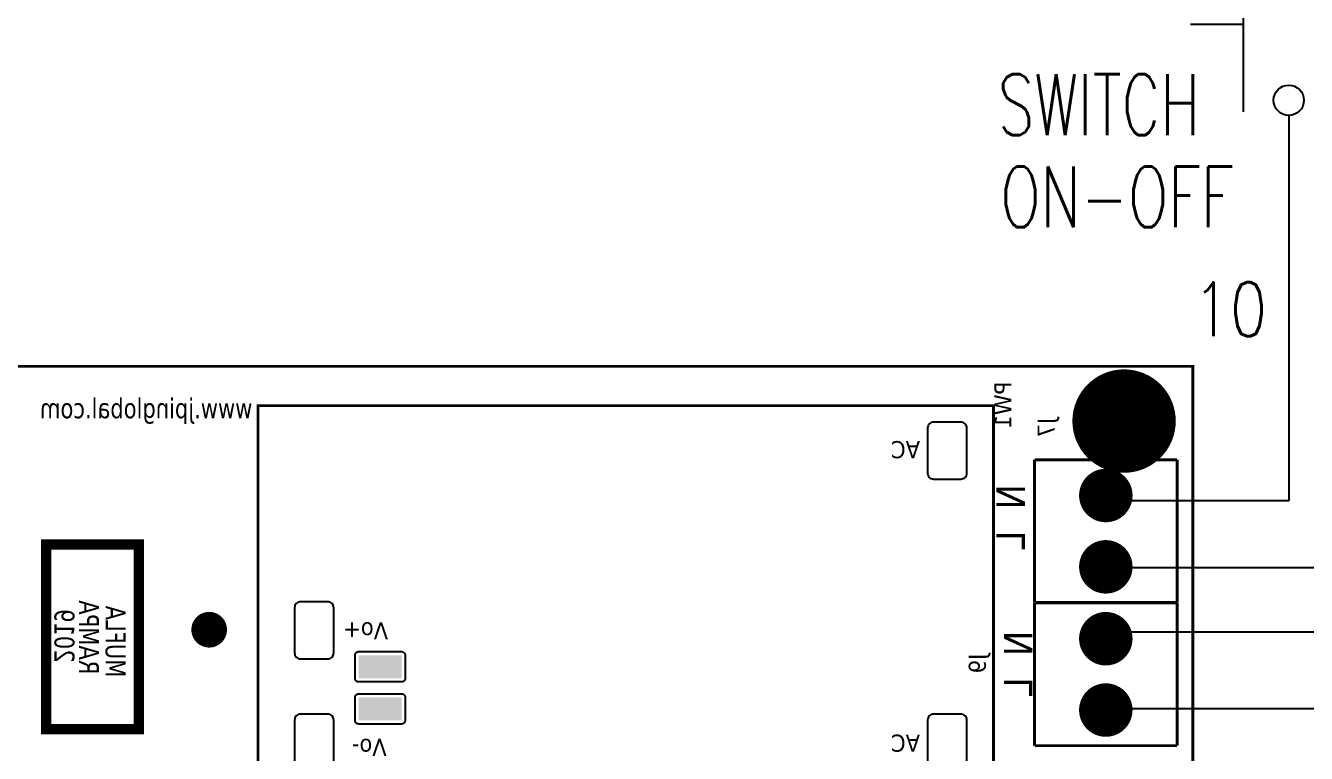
# Model space of a CAD drawing. Header units: millimetres. Extents: x 123.5 to 144.3, y 105.4 to 121.6.
# Drawn here: x 130.45 to 136.38, y 114.16 to 117.53 of the extents above; entities that cross this region are included whole.
import ezdxf
from ezdxf.enums import TextEntityAlignment as Align

# ---------------------------------------------------------------- set-up
doc = ezdxf.new("R2010")
doc.units = ezdxf.units.MM
for name, color, linetype in [('DESC', 250, 'Continuous'), ('SYMS', 7, 'Continuous'), ('TAGS', 250, 'Continuous'), ('WIREFIXED', 7, 'Continuous'), ('WIRES', 7, 'Continuous')]:
    doc.layers.add(name, color=color, linetype=linetype)
doc.styles.get("Standard").update_dxf_attribs({"font": 'tahoma.ttf'})
doc.styles.add('WD', font='romans.shx')

# ---------------------------------------------------------------- blocks, each defined once
blk = doc.blocks.new('VPB11')
for p, q in [((-0.0938, 0.1849), (-0.0938, -0.1801)), ((-0.2022, 0), (-0.0938, 0))]:
    blk.add_line(p, q)
for centre in [(0, 0.1562), (0, -0.1562)]:
    blk.add_circle(centre, 0.0312)
at = {"style": 'WD'}
for tag, p, width in [('INST', (0.1269, 0.3902), 0.7), ('LOC', (0.1269, 0.2206), 0.7), ('TAG1', (0.1269, 0.0644), 0.9), ('XREF', (0.1287, -0.09), 0.7), ('DESC1', (0.1287, -0.242), 0.7), ('DESC2', (0.1287, -0.3982), 0.7)]:
    blk.add_attdef(tag, p, '', height=0.125, dxfattribs=dict(at, width=width))
at = {"linetype": 'Continuous', "style": 'WD'}
for tag, height, flags, p in [('TERM01', 0.125, 8, (-0.055, 0.2223)), ('MFG', 0.01, 9, (-0.1421, -0.0881)), ('CAT', 0.01, 9, (-0.1421, -0.0731))]:
    blk.add_attdef(tag, text='', height=height, dxfattribs=dict(at, flags=flags)).set_placement(p, align=Align.RIGHT)
at = {"color": 7, "style": 'WD', "flags": 1}
for tag, p in [('X2TERM01', (0, 0.1875)), ('X8TERM02', (0, -0.1875))]:
    blk.add_attdef(tag, p, '', height=0.0125, dxfattribs=at)
at = {"color": 7, "style": 'WD'}
for tag, p in [('X4LINK', (-0.2656, 0)), ('X1LINK', (0, 0))]:
    blk.add_attdef(tag, p, '', height=0.01, dxfattribs=at)
at = {"style": 'WD'}
for tag, flags, p in [('CONTACT', 1, (-0.1421, -0.0531)), ('FAMILY', 9, (-0.1421, -0.0365))]:
    blk.add_attdef(tag, text='', height=0.01, dxfattribs=dict(at, flags=flags)).set_placement(p, align=Align.RIGHT)
at = {"linetype": 'Continuous', "style": 'WD', "flags": 9}
blk.add_attdef('ASSYCODE', text='', height=0.01, dxfattribs=at).set_placement((-0.1551, -0.1064), align=Align.CENTER)
at = {"linetype": 'Continuous', "style": 'WD', "flags": 8}
blk.add_attdef('TERM02', text='', height=0.125, dxfattribs=at).set_placement((-0.0407, -0.2291), align=Align.TOP_RIGHT)
blk = doc.blocks.new('RPAD')
blk.add_trace([(-0.5, -0.5), (-0.5, 0.5), (0.5, -0.5), (0.5, 0.5)])
blk = doc.blocks.new('EPAD')
at = {"const_width": 0.5}
blk.add_lwpolyline([(-0.25, 0, 1), (0.25, 0, 1)], format="xyb", close=True, dxfattribs=at)
blk = doc.blocks.new('mufla rampa')
for points, const_width in [([(145.7571, 110.8458), (150.3083, 110.8458), (150.3083, 113.7552), (145.7571, 113.7552), (145.7571, 110.8458)], 0.008), ([(145.7571, 110.8458), (150.3083, 110.8458), (150.3083, 113.7552), (145.7571, 113.7552), (145.7571, 110.8458)], 0.008), ([(145.7571, 110.8458), (150.3083, 110.8458), (150.3083, 113.7552), (145.7571, 113.7552), (145.7571, 110.8458)], 0.008), ([(147.6863, 112.5741), (149.7492, 112.5741), (149.7492, 113.645), (147.6863, 113.645), (147.6863, 112.5741)], 0.008), ([(147.6863, 112.5741), (149.7492, 112.5741), (149.7492, 113.645), (147.6863, 113.645), (147.6863, 112.5741)], 0.008), ([(147.6863, 112.5741), (149.7492, 112.5741), (149.7492, 113.645), (147.6863, 113.645), (147.6863, 112.5741)], 0.008), ([(150.2642, 113.493), (149.8642, 113.493)], 0.008), ([(149.8642, 113.093), (149.8642, 113.493)], 0.008), ([(150.2642, 113.493), (149.8642, 113.493)], 0.008), ([(149.8642, 113.093), (149.8642, 113.493)], 0.008), ([(150.2642, 113.493), (149.8642, 113.493)], 0.008), ([(149.8642, 113.093), (149.8642, 113.493)], 0.008), ([(150.2642, 113.093), (150.2642, 113.493)], 0.008), ([(150.2642, 113.093), (150.2642, 113.493)], 0.008), ([(150.2642, 113.093), (150.2642, 113.493)], 0.008), ([(147.0918, 112.738), (147.3516, 112.738), (147.3516, 113.2552), (147.0918, 113.2552), (147.0918, 112.738)], 0.029), ([(147.0918, 112.738), (147.3516, 112.738), (147.3516, 113.2552), (147.0918, 113.2552), (147.0918, 112.738)], 0.029), ([(147.0918, 112.738), (147.3516, 112.738), (147.3516, 113.2552), (147.0918, 113.2552), (147.0918, 112.738)], 0.029), ([(150.2642, 113.093), (149.8642, 113.093)], 0.008), ([(150.2642, 113.093), (149.8642, 113.093)], 0.008), ([(150.2642, 113.093), (149.8642, 113.093)], 0.008), ([(150.2642, 113.0915), (149.8642, 113.0915)], 0.008), ([(149.8642, 112.6915), (149.8642, 113.0915)], 0.008), ([(150.2642, 113.0915), (149.8642, 113.0915)], 0.008), ([(149.8642, 112.6915), (149.8642, 113.0915)], 0.008), ([(150.2642, 113.0915), (149.8642, 113.0915)], 0.008), ([(149.8642, 112.6915), (149.8642, 113.0915)], 0.008), ([(150.2642, 112.6915), (150.2642, 113.0915)], 0.008), ([(150.2642, 112.6915), (150.2642, 113.0915)], 0.008), ([(150.2642, 112.6915), (150.2642, 113.0915)], 0.008), ([(150.2642, 112.6915), (149.8642, 112.6915)], 0.008), ([(150.2642, 112.6915), (149.8642, 112.6915)], 0.008), ([(150.2642, 112.6915), (149.8642, 112.6915)], 0.008)]:
    blk.add_lwpolyline(points, dxfattribs=dict(const_width=const_width))
for points in [[(149.5813, 113.439), (149.6573, 113.439), (149.6608, 113.4394), (149.664, 113.4403), (149.6669, 113.4419), (149.6694, 113.4439), (149.6715, 113.4464), (149.673, 113.4493), (149.674, 113.4525), (149.6743, 113.456), (149.6743, 113.582), (149.674, 113.5855), (149.673, 113.5887), (149.6715, 113.5916), (149.6694, 113.5941), (149.6669, 113.5962), (149.664, 113.5977), (149.6608, 113.5987), (149.6573, 113.599), (149.5813, 113.599), (149.5779, 113.5987), (149.5746, 113.5977), (149.5717, 113.5962), (149.5692, 113.5941), (149.5672, 113.5916), (149.5656, 113.5887), (149.5647, 113.5855), (149.5643, 113.582), (149.5643, 113.456), (149.5647, 113.4525), (149.5656, 113.4493), (149.5672, 113.4464), (149.5692, 113.4439), (149.5717, 113.4419), (149.5746, 113.4403), (149.5779, 113.4394), (149.5813, 113.439)], [(147.8057, 112.9351), (147.8817, 112.9351), (147.8852, 112.9354), (147.8884, 112.9364), (147.8913, 112.9379), (147.8938, 112.94), (147.8959, 112.9425), (147.8974, 112.9454), (147.8984, 112.9486), (147.8987, 112.9521), (147.8987, 113.0781), (147.8984, 113.0816), (147.8974, 113.0848), (147.8959, 113.0877), (147.8938, 113.0902), (147.8913, 113.0922), (147.8884, 113.0938), (147.8852, 113.0947), (147.8817, 113.0951), (147.8057, 113.0951), (147.8023, 113.0947), (147.799, 113.0938), (147.7962, 113.0922), (147.7937, 113.0902), (147.7916, 113.0877), (147.79, 113.0848), (147.7891, 113.0816), (147.7887, 113.0781), (147.7887, 112.9521), (147.7891, 112.9486), (147.79, 112.9454), (147.7916, 112.9425), (147.7937, 112.94), (147.7962, 112.9379), (147.799, 112.9364), (147.8023, 112.9354), (147.8057, 112.9351)], [(147.9588, 112.8802), (147.9588, 112.9452), (147.9588, 112.9463), (147.959, 112.9473), (147.9592, 112.9482), (147.9595, 112.9492), (147.96, 112.95), (147.9605, 112.9509), (147.961, 112.9516), (147.9617, 112.9523), (147.9624, 112.953), (147.9631, 112.9535), (147.964, 112.954), (147.9648, 112.9544), (147.9658, 112.9548), (147.9667, 112.955), (147.9677, 112.9552), (147.9688, 112.9552), (148.0888, 112.9552), (148.0898, 112.9552), (148.0908, 112.955), (148.0918, 112.9548), (148.0927, 112.9544), (148.0936, 112.954), (148.0944, 112.9535), (148.0952, 112.953), (148.0959, 112.9523), (148.0965, 112.9516), (148.0971, 112.9509), (148.0976, 112.95), (148.098, 112.9492), (148.0983, 112.9482), (148.0986, 112.9473), (148.0987, 112.9463), (148.0988, 112.9452), (148.0988, 112.8802), (148.0987, 112.8792), (148.0986, 112.8782), (148.0983, 112.8772), (148.098, 112.8763), (148.0976, 112.8754), (148.0971, 112.8746), (148.0965, 112.8738), (148.0959, 112.8731), (148.0952, 112.8725), (148.0944, 112.8719), (148.0936, 112.8714), (148.0927, 112.871), (148.0918, 112.8707), (148.0908, 112.8704), (148.0898, 112.8703), (148.0888, 112.8702), (147.9688, 112.8702), (147.9677, 112.8703), (147.9667, 112.8704), (147.9658, 112.8707), (147.9648, 112.871), (147.964, 112.8714), (147.9631, 112.8719), (147.9624, 112.8725), (147.9617, 112.8731), (147.961, 112.8738), (147.9605, 112.8746), (147.96, 112.8754), (147.9595, 112.8763), (147.9592, 112.8772), (147.959, 112.8782), (147.9588, 112.8792), (147.9588, 112.8802)], [(147.9588, 112.7622), (147.9588, 112.8272), (147.9588, 112.8283), (147.959, 112.8293), (147.9592, 112.8302), (147.9595, 112.8312), (147.96, 112.832), (147.9605, 112.8329), (147.961, 112.8336), (147.9617, 112.8343), (147.9624, 112.835), (147.9631, 112.8355), (147.964, 112.836), (147.9648, 112.8364), (147.9658, 112.8368), (147.9667, 112.837), (147.9677, 112.8372), (147.9688, 112.8372), (148.0888, 112.8372), (148.0898, 112.8372), (148.0908, 112.837), (148.0918, 112.8368), (148.0927, 112.8364), (148.0936, 112.836), (148.0944, 112.8355), (148.0952, 112.835), (148.0959, 112.8343), (148.0965, 112.8336), (148.0971, 112.8329), (148.0976, 112.832), (148.098, 112.8312), (148.0983, 112.8302), (148.0986, 112.8293), (148.0987, 112.8283), (148.0988, 112.8272), (148.0988, 112.7622), (148.0987, 112.7612), (148.0986, 112.7602), (148.0983, 112.7592), (148.098, 112.7583), (148.0976, 112.7574), (148.0971, 112.7566), (148.0965, 112.7558), (148.0959, 112.7551), (148.0952, 112.7545), (148.0944, 112.7539), (148.0936, 112.7534), (148.0927, 112.753), (148.0918, 112.7527), (148.0908, 112.7524), (148.0898, 112.7523), (148.0888, 112.7522), (147.9688, 112.7522), (147.9677, 112.7523), (147.9667, 112.7524), (147.9658, 112.7527), (147.9648, 112.753), (147.964, 112.7534), (147.9631, 112.7539), (147.9624, 112.7545), (147.9617, 112.7551), (147.961, 112.7558), (147.9605, 112.7566), (147.96, 112.7574), (147.9595, 112.7583), (147.9592, 112.7592), (147.959, 112.7602), (147.9588, 112.7612), (147.9588, 112.7622)]]:
    blk.add_lwpolyline(points, close=True)
for points in [[(147.8987, 112.6371), (147.8987, 112.7631), (147.8984, 112.7666), (147.8974, 112.7698), (147.8959, 112.7727), (147.8938, 112.7752), (147.8913, 112.7773), (147.8884, 112.7788), (147.8852, 112.7798), (147.8817, 112.7801), (147.8057, 112.7801), (147.8023, 112.7798), (147.799, 112.7788), (147.7962, 112.7773), (147.7937, 112.7752), (147.7916, 112.7727), (147.79, 112.7698), (147.7891, 112.7666), (147.7887, 112.7631), (147.7887, 112.6371)], [(149.6743, 112.6371), (149.6743, 112.7631), (149.674, 112.7666), (149.673, 112.7698), (149.6715, 112.7727), (149.6694, 112.7752), (149.6669, 112.7773), (149.664, 112.7788), (149.6608, 112.7798), (149.6573, 112.7801), (149.5813, 112.7801), (149.5779, 112.7798), (149.5746, 112.7788), (149.5717, 112.7773), (149.5692, 112.7752), (149.5672, 112.7727), (149.5656, 112.7698), (149.5647, 112.7666), (149.5643, 112.7631), (149.5643, 112.6371)]]:
    blk.add_lwpolyline(points)
for p, xscale, yscale in [((150.1154, 113.6017), 0.29, 0.29), ((150.0642, 113.393), 0.15, 0.15), ((150.0642, 113.193), 0.15, 0.15), ((147.5493, 113.0167), 0.1, 0.1), ((150.0642, 112.9915), 0.15, 0.15), ((150.0642, 112.7915), 0.15, 0.15)]:
    blk.add_blockref('EPAD', p, dxfattribs=dict(xscale=xscale, yscale=yscale))
at = {"xscale": 0.065, "yscale": 0.12, "rotation": 90}
for p in [(148.0288, 112.9127), (148.0288, 112.7947)]:
    blk.add_blockref('RPAD', p, dxfattribs=at)
at = {"text_generation_flag": 2}
for s, height, rotation, width, p in [('PW1', 0.048, 90, 1.041667, (149.7994, 113.7121)), ('PW1', 0.048, 90, 1.041667, (149.7994, 113.7121)), ('PW1', 0.048, 90, 1.041667, (149.7994, 113.7121)), ('J7', 0.048, 90, 1.041667, (149.9206, 113.6107)), ('J7', 0.048, 90, 1.041667, (149.9206, 113.6107)), ('J7', 0.048, 90, 1.041667, (149.9206, 113.6107)), ('RAMPA', 0.056, 270, 0.892857, (147.1843, 112.8911)), ('RAMPA', 0.056, 270, 0.892857, (147.1843, 112.8911)), ('RAMPA', 0.056, 270, 0.892857, (147.1843, 112.8911)), ('2019', 0.056, 270, 0.892857, (147.1154, 112.9245)), ('2019', 0.056, 270, 0.892857, (147.1154, 112.9245)), ('2019', 0.056, 270, 0.892857, (147.1154, 112.9245)), ('MUFLA', 0.056, 270, 0.892857, (147.2588, 112.8829)), ('MUFLA', 0.056, 270, 0.892857, (147.2588, 112.8829)), ('MUFLA', 0.056, 270, 0.892857, (147.2588, 112.8829)), ('J9', 0.048, 90, 1.041667, (149.7277, 112.9493)), ('J9', 0.048, 90, 1.041667, (149.7277, 112.9493)), ('J9', 0.048, 90, 1.041667, (149.7277, 112.9493))]:
    blk.add_text(s, height=height, rotation=rotation, dxfattribs=dict(at, width=width)).set_placement(p)
at = {"text_generation_flag": 2, "width": 0.892857}
blk.add_text('www.jpinglobal.com', height=0.056, dxfattribs=at).set_placement((147.6705, 113.6096))
blk.add_text('www.jpinglobal.com', height=0.056, dxfattribs=at).set_placement((147.6705, 113.6096))
blk.add_text('www.jpinglobal.com', height=0.056, dxfattribs=at).set_placement((147.6705, 113.6096))
at = {"width": 1.041667}
for s, p in [('AC', (149.5432, 113.5455)), ('AC', (149.5432, 113.5455)), ('AC', (149.5432, 113.5455)), ('Vo+', (148.0511, 113.0376)), ('Vo+', (148.0511, 113.0376)), ('Vo+', (148.0511, 113.0376)), ('Vo-', (148.0472, 112.7108)), ('Vo-', (148.0472, 112.7108)), ('Vo-', (148.0472, 112.7108)), ('AC', (149.5432, 112.7226)), ('AC', (149.5432, 112.7226)), ('AC', (149.5432, 112.7226))]:
    blk.add_text(s, height=0.048, rotation=180, dxfattribs=at).set_placement(p)
at = {"text_generation_flag": 2}
for p in [(149.8373, 113.4245), (149.8373, 113.4245), (149.8373, 113.4245), (149.8583, 113.0135), (149.8583, 113.0135), (149.8583, 113.0135)]:
    blk.add_text('N  L', height=0.08, rotation=90, dxfattribs=at).set_placement(p)
blk = doc.blocks.new('WD_WNV')
at = {"style": 'WD', "flags": 1}
for tag, p in [('W01USER', (-0.0625, 0.0938)), ('W02USER', (-0.0625, 0.0859)), ('W03USER', (-0.0625, 0.0781)), ('W04USER', (-0.0625, 0.0703)), ('W05USER', (-0.0625, 0.0625)), ('W06USER', (-0.0625, 0.0547)), ('W07USER', (-0.0625, 0.0469)), ('W08USER', (-0.0625, 0.0391)), ('W09USER', (-0.0625, 0.0312)), ('W10USER', (-0.0625, 0.0234))]:
    blk.add_attdef(tag, text='', height=0.005, dxfattribs=at).set_placement(p, align=Align.CENTER)
at = {"linetype": 'Continuous', "style": 'WD', "width": 0.8}
blk.add_attdef('WIRENO', text='', height=0.125, dxfattribs=at).set_placement((-0.05, 0), align=Align.MIDDLE_RIGHT)

msp = doc.modelspace()

# ---------------------------------------------------------------- linework, layer by layer
at = {"layer": 'WIRES'}
for p, q in [((136.2988, 117.1098), (136.2988, 115.3272)), ((136.2988, 115.3272), (135.4603, 115.3272)), ((137.0278, 115.017), (135.4866, 115.017)), ((135.533, 114.7218), (137.3526, 114.7218)), ((135.383, 114.3657), (136.6997, 114.3657))]:
    msp.add_line(p, q, dxfattribs=at)

# ---------------------------------------------------------------- block references
at = {"layer": 'DESC', "xscale": 1.65, "yscale": 1.65, "zscale": 1.65}
msp.add_blockref('mufla rampa', (-112.1538, -71.7467), dxfattribs=at)
at = {"layer": 'SYMS'}
ref = msp.add_blockref('VPB11', (136.2988, 117.5316), dxfattribs=dict(at, xscale=2.25, yscale=2.25, zscale=2.25))
ref.add_attrib('DESC2', 'ON-OFF', (134.9647, 116.5928), dxfattribs={"layer": 'DESC', "height": 0.28125, "style": 'WD', "width": 0.7})
ref.add_attrib('DESC1', 'SWITCH', (134.9522, 117.0188), dxfattribs={"layer": 'DESC', "height": 0.28125, "style": 'WD', "width": 0.7})
ref.add_attrib('TAG1', 'PB1', (134.8737, 117.7747), dxfattribs={"layer": 'TAGS', "height": 0.28125, "style": 'WD', "width": 0.9})
at = {"layer": 'WIREFIXED'}
ref = msp.add_blockref('WD_WNV', (136.2984, 116.2133), dxfattribs=dict(at, xscale=2, yscale=2, zscale=2))
ref.add_attrib('WIRENOF', '10', dxfattribs={"linetype": 'Continuous', "height": 0.25, "style": 'WD', "width": 0.8}).set_placement((136.1984, 116.2133), align=Align.MIDDLE_RIGHT)

doc.saveas('drawing.dxf')
